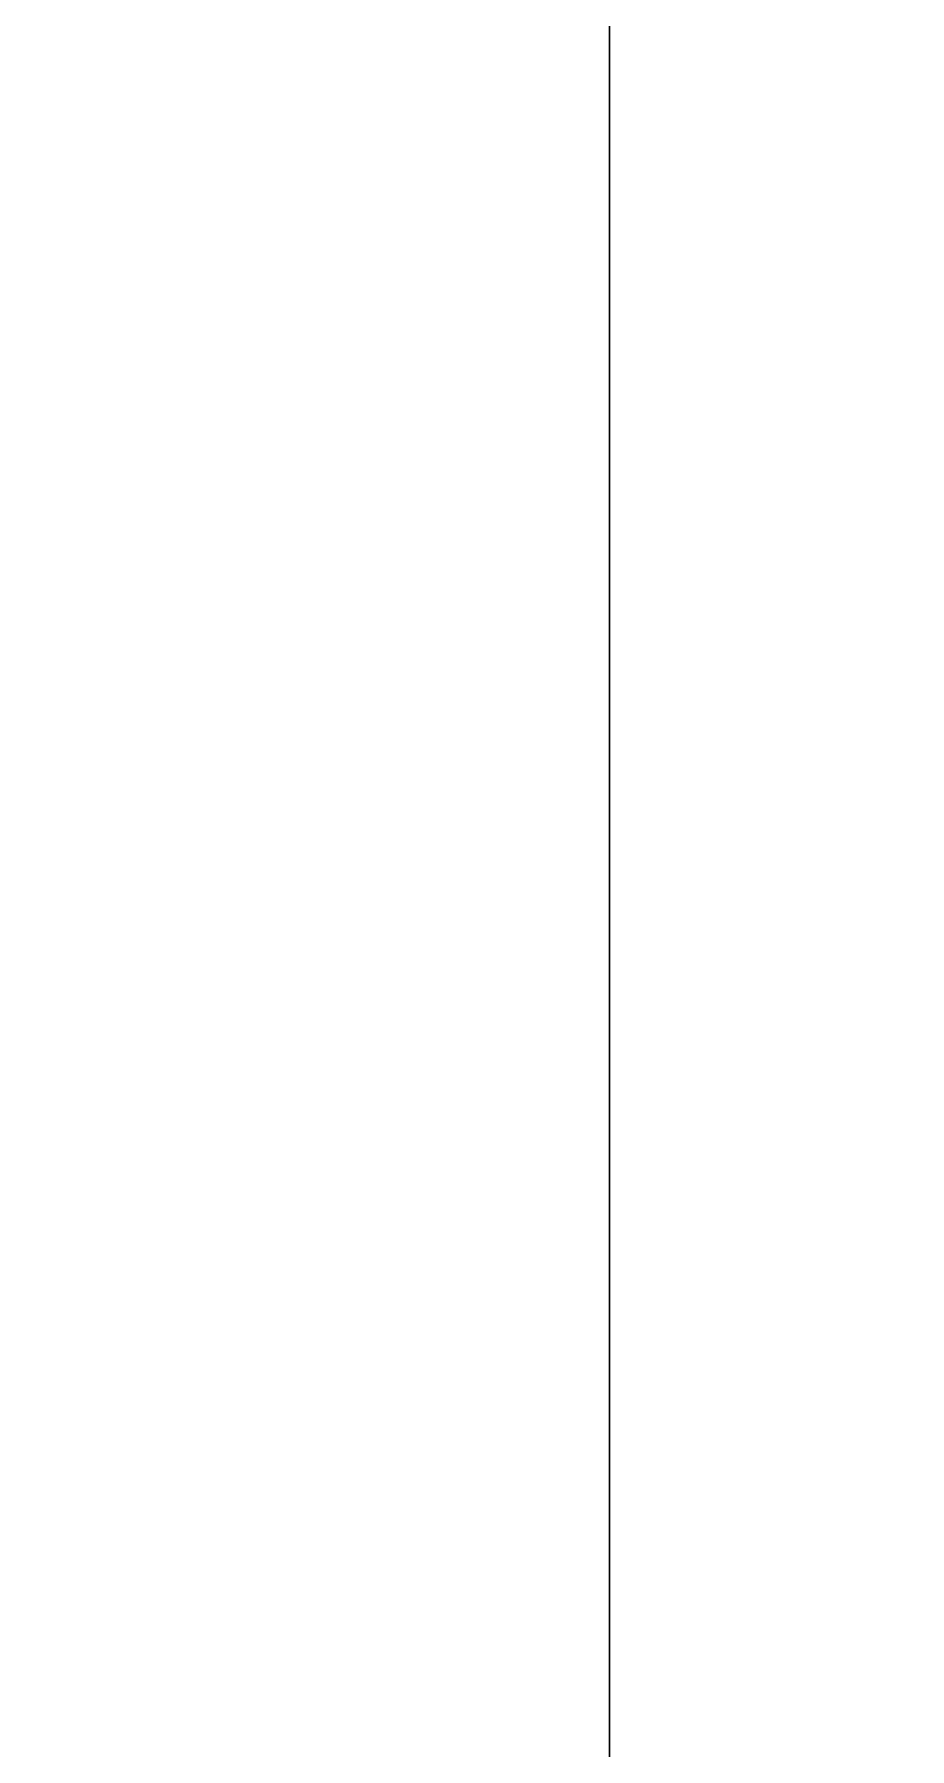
# Model space of a CAD drawing. Extents: x -100 to 2892, y -123 to 2616.
# Drawn here: x 1264.8 to 1291, y 2313.1 to 2364.5 of the extents above; entities that cross this region are included whole.
import ezdxf

# ---------------------------------------------------------------- set-up
doc = ezdxf.new("R2010")
doc.units = 0
doc.layers.add('LAYER0', color=7, linetype='CONTINUOUS')
doc.layers.add('LAYER89', color=7, linetype='CONTINUOUS')

msp = doc.modelspace()

# ---------------------------------------------------------------- linework, layer by layer
at = {"layer": 'LAYER0', "invisible_edges": 1}
for points in [[(2892.49, 2616, -5), (-100, -100.32, -5), (-100, 2616, -5), (2892.49, 2616, -5)], [(-100, -100.32, -5), (2892.49, 2616, -5), (2892.49, -100.32, -5), (-100, -100.32, -5)], [(2892.49, -100.32), (-100, 2616), (-100, -100.32), (2892.49, -100.32)], [(-100, 2616), (2892.49, -100.32), (2892.49, 2616), (-100, 2616)]]:
    msp.add_3dface(points, dxfattribs=at)
at = {"layer": 'LAYER89', "invisible_edges": 1}
for points in [[(1264, 2496), (1282, 1936), (1264, 1936), (1264, 2496)], [(1282, 1936), (1264, 2496), (1282, 2496), (1282, 1936)], [(1282, 2496, 2540), (1264, 1936, 2540), (1282, 1936, 2540), (1282, 2496, 2540)], [(1264, 1936, 2540), (1282, 2496, 2540), (1264, 2496, 2540), (1264, 1936, 2540)], [(1282, 1936), (1282, 2496, 2540), (1282, 1936, 2540), (1282, 1936)], [(1282, 2496, 2540), (1282, 1936), (1282, 2496), (1282, 2496, 2540)]]:
    msp.add_3dface(points, dxfattribs=at)

doc.saveas('drawing.dxf')
